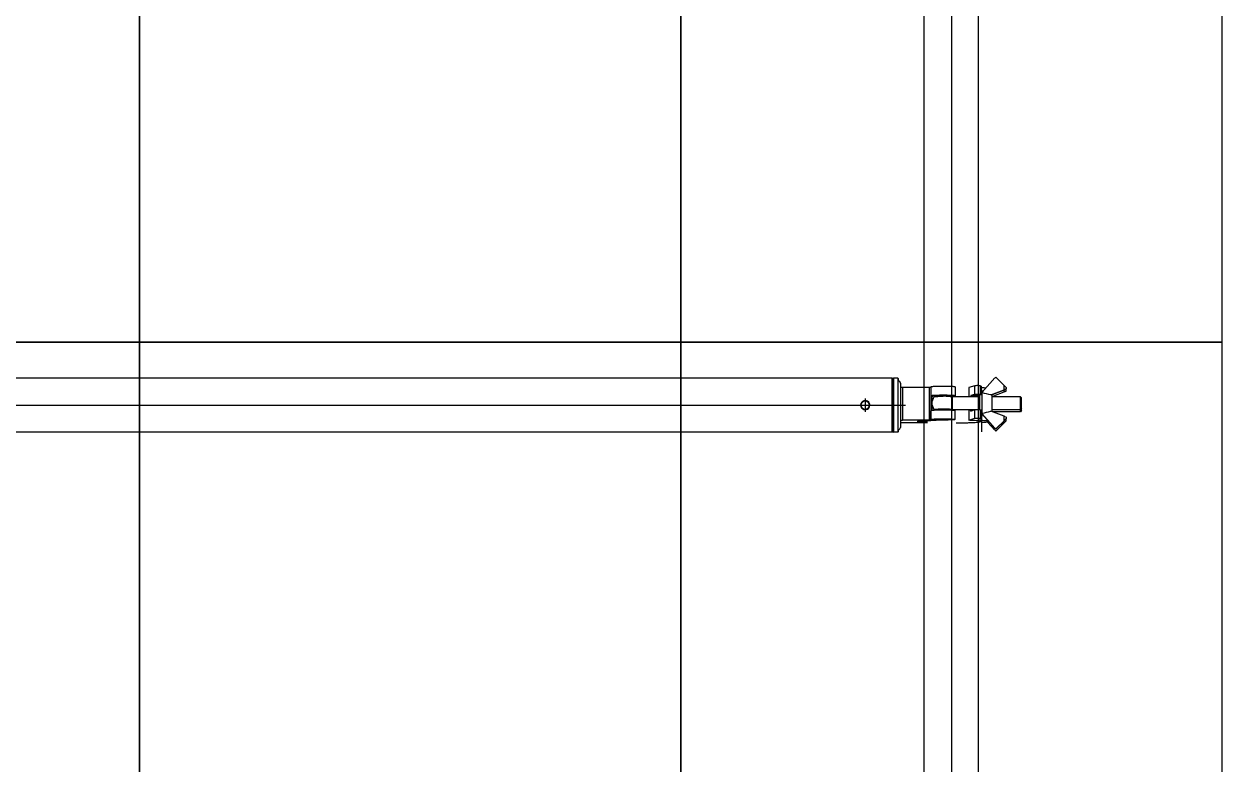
# Model space of a CAD drawing. Header units: millimetres. Extents: x -73584 to -37571, y -61249 to -50748.
# Drawn here: x -51391 to -50284, y -53250 to -52567 of the extents above; entities that cross this region are included whole.
import ezdxf

# ---------------------------------------------------------------- set-up
doc = ezdxf.new("R2010")
doc.units = ezdxf.units.MM
doc.header["$LTSCALE"] = 200
doc.linetypes.add('DOT_CENTER', pattern=[14, 12, -1, 0, -1])
doc.layers.add('1', color=7, linetype='Continuous')
doc.layers.add('DIM', color=3, linetype='Continuous')

# ---------------------------------------------------------------- blocks, each defined once
blk = doc.blocks.new('*U93')
at = {"layer": 'DIM', "color": 0}
blk.add_lwpolyline([(-250, -250), (250, -250), (250, 250), (-250, 250)], close=True, dxfattribs=at)
blk = doc.blocks.new('*U94')
at = {"layer": 'DIM', "color": 0, "linetype": 'ByBlock', "lineweight": -2, "transparency": 16777216}
for p in [(3000, 2500), (3500, 2500), (4000, 2500), (3000, 2000), (3500, 2000), (4000, 2000)]:
    blk.add_blockref('*U93', p, dxfattribs=at)
blk = doc.blocks.new('DOWEL-PIN_DIN-7_Ø5h8x12_ALUMINUM_2__25', base_point=(442.5, -45.5))
at = {"color": 7, "linetype": 'Continuous'}
for start, end in [(229.8274, 270), (270, 310.1726)]:
    blk.add_arc((444.8, -41.9), 3.63, start, end, dxfattribs=at)
blk = doc.blocks.new('DOWEL-PIN_DIN-7_Ø5h8x12_ALUMINUM_4__26', base_point=(442.5, 5.3))
at = {"color": 7, "linetype": 'Continuous'}
for start, end in [(90, 130.1718), (49.8282, 90)]:
    blk.add_arc((444.8, 2.5), 3.63, start, end, dxfattribs=at)
blk = doc.blocks.new('DOWEL-PIN_DIN-7_Ø5h8x12_ALUMINUM__27', base_point=(-427.5, -45.5))
at = {"color": 7, "linetype": 'Continuous'}
for start, end in [(229.8282, 270), (270, 310.1718)]:
    blk.add_arc((-425.2, -41.9), 3.63, start, end, dxfattribs=at)
blk = doc.blocks.new('DOWEL-PIN_DIN-7_Ø5h8x12_ALUMINUM_3__28', base_point=(-427.5, 5.3))
at = {"color": 7, "linetype": 'Continuous'}
for start, end in [(90, 130.1718), (49.8282, 90)]:
    blk.add_arc((-425.2, 2.5), 3.63, start, end, dxfattribs=at)
blk = doc.blocks.new('23-D0473-A_TUBE-1m-Ø50xS4-LADDER_STACKING_Absen__29', base_point=(-453.2, -44.7))
at = {"color": 7, "linetype": 'Continuous'}
for p, q in [((-453.2, 5.3), (-427.7, 5.3)), ((-453.2, 5.3), (-453.2, 1.3)), ((-453.2, 1.3), (-453.2, -19.7)), ((-422.7, 5.3), (442.3, 5.3)), ((447.3, 5.3), (459.8, 5.3)), ((459.8, 5.3), (459.8, 1.9)), ((459.8, 1.9), (459.8, 1.3)), ((459.8, 1.3), (459.8, -2.4)), ((459.8, -10.4), (459.8, -11.3)), ((-453.2, -19.7), (-453.2, -40.6)), ((459.8, -28.1), (459.8, -29)), ((-453.2, -40.6), (-453.2, -44.7)), ((459.8, -37), (459.8, -40.6)), ((459.8, -40.6), (459.8, -44.7)), ((-453.2, -44.7), (-427.7, -44.7)), ((-422.7, -44.7), (442.3, -44.7)), ((447.3, -44.7), (459.8, -44.7))]:
    blk.add_line(p, q, dxfattribs=at)
for centre, start, end in [((-425.2, 30.3), 264.2893, 270), ((-425.2, 30.3), 270, 275.7107), ((444.8, 30.3), 264.2893, 270), ((444.8, 30.3), 270, 275.7107), ((-425.2, -69.7), 90, 95.7107), ((-425.2, -69.7), 84.2893, 90), ((444.8, -69.7), 90.0141, 95.725), ((444.8, -69.7), 84.275, 89.9859)]:
    blk.add_arc(centre, 25.1, start, end, dxfattribs=at)
blk = doc.blocks.new('23-D0472-A_BACK-LADDER_STACKING_Absen__30', base_point=(-490.2, -49.7))
at = {"color": 7, "linetype": 'Continuous'}
for p, q in [((-490.2, 9.3), (-489.2, 10.3)), ((-490.2, 9.3), (-490.2, -48.7)), ((-489.2, 10.3), (-454.2, 10.3)), ((-489.2, 10.3), (-489.2, -49.7)), ((-453.2, 9.3), (-454.2, 10.3)), ((-454.2, 10.3), (-454.2, -49.7)), ((-453.2, 9.3), (-453.2, 5.3)), ((-453.2, 5.3), (-453.2, 1.3)), ((-453.2, 1.3), (-453.2, -19.7)), ((-453.2, -19.7), (-453.2, -40.6)), ((-453.2, -40.6), (-453.2, -44.7)), ((-490.2, -48.7), (-489.2, -49.7)), ((-489.2, -49.7), (-454.2, -49.7)), ((-453.2, -48.7), (-454.2, -49.7)), ((-453.2, -44.7), (-453.2, -48.7))]:
    blk.add_line(p, q, dxfattribs=at)
at = {"layer": '1', "color": 1, "linetype": 'DOT_CENTER'}
blk.add_line((511.8, -19.7), (-492.2, -19.7), dxfattribs=at)
blk = doc.blocks.new('23-D0471-A_MALE-KINGPIN_STACKING_Absen__31', base_point=(459.8, -49.7))
at = {"color": 7, "linetype": 'Continuous'}
for p, q in [((459.8, 9.3), (460.8, 10.3)), ((459.8, 9.3), (459.8, 5.3)), ((459.8, 5.3), (459.8, 1.9)), ((459.8, 1.9), (459.8, 1.3)), ((459.8, 1.3), (459.8, -2.4)), ((508.8, 10.3), (460.8, 10.3)), ((460.8, 10.3), (460.8, 2.7)), ((460.8, 2.7), (460.8, -2.4)), ((509.8, 9.3), (508.8, 10.3)), ((508.8, 10.3), (508.8, -3.9)), ((509.8, 9.3), (509.8, -3.7)), ((459.8, -10.4), (459.8, -11.3)), ((460.8, -10.4), (460.8, -11.3)), ((508.8, -8.9), (508.8, -19.7)), ((509.8, -3.7), (509.8, -3.9)), ((509.8, -8.9), (509.8, -19.7)), ((526.7, -4.7), (557.1, -4.7)), ((568.3, -9.6), (562.1, -6)), ((508.8, -19.7), (508.8, -30.5)), ((509.8, -19.7), (509.8, -30.5)), ((569.8, -27.2), (569.8, -12.2)), ((459.8, -28.1), (459.8, -29)), ((460.8, -28.1), (460.8, -29)), ((568.3, -29.8), (562.1, -33.3)), ((459.8, -37), (459.8, -40.6)), ((459.8, -40.6), (459.8, -44.7)), ((460.8, -37), (460.8, -49.7)), ((508.8, -35.5), (508.8, -49.7)), ((509.8, -35.5), (509.8, -35.7)), ((509.8, -35.7), (509.8, -48.7)), ((526.7, -34.7), (557.1, -34.7)), ((459.8, -44.7), (459.8, -48.7)), ((459.8, -48.7), (460.8, -49.7)), ((508.8, -49.7), (460.8, -49.7)), ((509.8, -48.7), (508.8, -49.7))]:
    blk.add_line(p, q, dxfattribs=at)
at = {"color": 140, "linetype": 'Continuous'}
for p, q in [((510.8, -8.9), (510.8, -30.5)), ((557.1, -4.7), (557.1, -34.7)), ((562.1, -6), (562.1, -33.3)), ((568.3, -9.6), (568.3, -29.8))]:
    blk.add_line(p, q, dxfattribs=at)
at = {"color": 7, "linetype": 'Continuous'}
for centre, radius, start, end in [((510.8, -3.7), 1, 180, 191.537), ((557.1, -14.7), 10, 60, 90), ((566.8, -12.2), 3, 0, 60), ((566.8, -27.2), 3, 300, 0), ((510.8, -35.7), 1, 168.463, 180), ((557.1, -24.7), 10, 270, 300)]:
    blk.add_arc(centre, radius, start, end, dxfattribs=at)
at = {"layer": '1', "color": 1, "linetype": 'DOT_CENTER'}
blk.add_line((570.3, -19.7), (560.1, -19.7), dxfattribs=at)
blk = doc.blocks.new('PH_23_LADDER-1m-KOLOM_STACKING_Absen__32', base_point=(-490.2, -49.7))
for name, p in [('23-D0472-A_BACK-LADDER_STACKING_Absen__30', (-490.2, -49.7)), ('23-D0473-A_TUBE-1m-Ø50xS4-LADDER_STACKING_Absen__29', (-453.2, -44.7)), ('DOWEL-PIN_DIN-7_Ø5h8x12_ALUMINUM_3__28', (-427.5, 5.3)), ('DOWEL-PIN_DIN-7_Ø5h8x12_ALUMINUM_4__26', (442.5, 5.3)), ('23-D0471-A_MALE-KINGPIN_STACKING_Absen__31', (459.8, -49.7)), ('DOWEL-PIN_DIN-7_Ø5h8x12_ALUMINUM__27', (-427.5, -45.5)), ('DOWEL-PIN_DIN-7_Ø5h8x12_ALUMINUM_2__25', (442.5, -45.5))]:
    blk.add_blockref(name, p)
blk = doc.blocks.new('23-A0235-B_WELDING-ASSEMBLY_LADDER-1m_STACKING_Absen__41', base_point=(-490.2, -49.7))
blk.add_blockref('PH_23_LADDER-1m-KOLOM_STACKING_Absen__32', (-490.2, -49.7))
blk = doc.blocks.new('23-A0225-B_LADDER-1m_STACKING_Absen__66', base_point=(-490.2, -49.7))
blk.add_blockref('23-A0235-B_WELDING-ASSEMBLY_LADDER-1m_STACKING_Absen__41', (-490.2, -49.7))
blk = doc.blocks.new('DOWEL-PIN_DIN-7_Ø8h8x50_A4_STAINLESS-STEEL__26', base_point=(-38.3, -56))
at = {"color": 7, "linetype": 'Continuous'}
blk.add_circle((-34.3, -52), 4, dxfattribs=at)
at = {"layer": '1', "color": 1, "linetype": 'DOT_CENTER'}
for p, q in [((-28.3, -52), (-40.3, -52)), ((-34.3, -46), (-34.3, -58))]:
    blk.add_line(p, q, dxfattribs=at)
blk = doc.blocks.new('23-D0285-B_SCREW-BASE-BAR_CLAMP_Absen-M2_9_2__27', base_point=(-64.8, -60.5))
at = {"color": 7, "linetype": 'Continuous'}
for p, q in [((-64.8, -60), (-64.8, -44)), ((-64.3, -43.5), (-64.3, -60.5))]:
    blk.add_line(p, q, dxfattribs=at)
blk = doc.blocks.new('220830')
at = {"color": 7, "linetype": 'Continuous'}
for p, q in [((-42041.1, -52893.7), (-42052.8, -52906.9)), ((-42032.7, -52900.6), (-42039.6, -52893.7)), ((-42130.4, -52941.4), (-42130.4, -52896.5)), ((-42128.4, -52898.6), (-42128.4, -52939.4)), ((-42101.6, -52902.6), (-42126.4, -52902.6)), ((-42126.4, -52902.6), (-42126.4, -52932.6)), ((-42101.6, -52932.6), (-42101.6, -52902.6)), ((-42100.4, -52902.6), (-42100.4, -52932.6)), ((-42100.2, -52902.6), (-42100.4, -52902.6)), ((-42100.2, -52902.1), (-42100.2, -52910.1)), ((-42077.9, -52902.1), (-42077.9, -52910.1)), ((-42059.7, -52901), (-42065.2, -52902.7)), ((-42065.2, -52902.7), (-42065.2, -52911.1)), ((-42065.2, -52902.7), (-42065.2, -52911.1)), ((-42059.7, -52908.7), (-42059.7, -52901)), ((-42053.8, -52901.3), (-42054.7, -52901)), ((-42054.7, -52901), (-42054.7, -52908.7)), ((-42053.8, -52901.3), (-42053.8, -52901.3)), ((-42053.8, -52909), (-42053.8, -52901.3)), ((-42053.8, -52901.3), (-42053.8, -52909)), ((-42053.8, -52905.1), (-42052.8, -52905.1)), ((-42052.8, -52929.1), (-42052.8, -52905.1)), ((-42044.9, -52909.3), (-42032.7, -52904.7)), ((-42032.7, -52905), (-42043.8, -52909.3)), ((-42043.8, -52910.9), (-42031.2, -52906.1)), ((-42032.7, -52904.7), (-42032.7, -52900.6)), ((-42032.7, -52906.7), (-42032.7, -52905)), ((-42031.2, -52904.4), (-42031.2, -52904.1)), ((-42030.9, -52904.5), (-42031, -52904.3)), ((-42130.4, -52926.9), (-42130.4, -52910.9)), ((-42099.7, -52910.3), (-42099.7, -52910.6)), ((-42099.4, -52910.6), (-42099.4, -52923.9)), ((-42095.1, -52910.1), (-42095.1, -52910.8)), ((-42082.6, -52910.1), (-42082.6, -52911.1)), ((-42055.2, -52911.1), (-42080.6, -52911.1)), ((-42080.6, -52911.1), (-42080.6, -52923.1)), ((-42063.2, -52909.8), (-42059.7, -52908.7)), ((-42063.2, -52909.8), (-42055.2, -52909.8)), ((-42055.2, -52923.1), (-42055.2, -52909.1)), ((-42054.7, -52908.7), (-42053.8, -52909)), ((-42054.7, -52909), (-42054.3, -52909)), ((-42053.8, -52909), (-42053.8, -52909)), ((-42043.8, -52909.1), (-42043.8, -52909.1)), ((-42043.8, -52924.9), (-42043.8, -52909.1)), ((-42017.6, -52911.1), (-42043.8, -52911.1)), ((-42016.6, -52912.1), (-42017.6, -52911.1)), ((-42017.6, -52924.9), (-42017.6, -52911.1)), ((-42016.6, -52923.9), (-42016.6, -52912.1)), ((-42100.2, -52932.1), (-42100.2, -52924.1)), ((-42095.2, -52923.4), (-42095.1, -52923.4)), ((-42095.1, -52923.6), (-42095.1, -52923.1)), ((-42088.9, -52923.5), (-42089, -52923.5)), ((-42082.6, -52923.6), (-42082.6, -52923.1)), ((-42082.6, -52923.4), (-42082.6, -52923.4)), ((-42059.7, -52923.1), (-42080.6, -52923.1)), ((-42077.9, -52932.1), (-42077.9, -52924.1)), ((-42065.2, -52923.1), (-42065.2, -52932.7)), ((-42065.2, -52923.1), (-42065.2, -52932.6)), ((-42063.2, -52924.3), (-42063.3, -52924.3)), ((-42059.7, -52923.2), (-42063.2, -52924.3)), ((-42059.7, -52930.9), (-42059.7, -52923.2)), ((-42053.8, -52923.5), (-42054.7, -52923.2)), ((-42054.7, -52923.2), (-42054.7, -52930.9)), ((-42053.8, -52923.5), (-42053.8, -52923.5)), ((-42053.8, -52931.2), (-42053.8, -52923.5)), ((-42053.8, -52931.2), (-42053.8, -52923.5)), ((-42053.8, -52929.1), (-42052.8, -52929.1)), ((-42053.4, -52929.1), (-42053.4, -52943.5)), ((-42052.8, -52926.9), (-42041.1, -52940.1)), ((-42041.1, -52940.4), (-42052.8, -52927.2)), ((-42032.7, -52929.1), (-42044.9, -52924.5)), ((-42017.6, -52923.1), (-42043.8, -52923.1)), ((-42017.6, -52924.9), (-42043.7, -52924.9)), ((-42032.7, -52933.2), (-42032.7, -52929.1)), ((-42016.6, -52922.1), (-42017.6, -52923.1)), ((-42016.6, -52923.9), (-42017.6, -52924.9)), ((-42101.6, -52932.6), (-42126.4, -52932.6)), ((-42103.4, -52935.3), (-42126.4, -52935.3)), ((-42112.7, -52933.5), (-42112.7, -52934.4)), ((-42103.8, -52933.4), (-42110.9, -52933.4)), ((-42110.9, -52933.4), (-42110.9, -52934.4)), ((-42103.8, -52934.4), (-42110.9, -52934.4)), ((-42103.8, -52934.4), (-42103.8, -52933.4)), ((-42099.7, -52932.2), (-42099.7, -52932.5)), ((-42065.2, -52932.6), (-42059.7, -52930.9)), ((-42055.2, -52931.3), (-42055.2, -52932.7)), ((-42054.7, -52930.9), (-42053.8, -52931.2)), ((-42054.3, -52931.3), (-42054.7, -52931.3)), ((-42053.8, -52931.2), (-42053.8, -52931.2)), ((-42047.9, -52934.5), (-42041.1, -52942.1)), ((-42041.1, -52940.4), (-42041.1, -52940.1)), ((-42039.6, -52940.1), (-42032.7, -52933.2)), ((-42039.6, -52942.2), (-42030.9, -52933.4)), ((-42032.7, -52933.5), (-42039.6, -52940.5)), ((-42039.6, -52940.1), (-42039.6, -52940.5)), ((-42032.7, -52935.2), (-42032.7, -52933.5)), ((-42030.9, -52931.6), (-42030.9, -52931.4)), ((-42053.4, -52943.5), (-42053.4, -52943.5))]:
    blk.add_line(p, q, dxfattribs=at)
for centre, radius, start, end in [((-42040.3, -52894.4), 1, 44.8819, 138.2941), ((-42130.4, -52898.5), 2, 0, 90), ((-42130.4, -52898.6), 2, 360, 90), ((-42031.6, -52905.2), 1, 291, 44.8956), ((-42094, -53044), 133.5, 92.3235, 92.4645), ((-42088.8, -53055), 144.3, 88.8983, 90.0224), ((-42566, -55151.6), 2302, 76.9164, 77.1172), ((-42559.5, -50684.6), 2298.2, 282.7366, 282.9376), ((-42130.4, -52939.4), 2, 270, 360), ((-42103.8, -52971.1), 36.7, 89.405, 90.0018), ((-42087.5, -53224.1), 291.8, 92.409, 92.5324), ((-42040.3, -52939.4), 1, 221.5595, 314.9588), ((-42031.6, -52932.7), 1, 315.1044, 58.1317), ((-42040.3, -52939.8), 1, 221.7061, 315.1186), ((-42040.3, -52941.5), 1, 221.5632, 315.1035)]:
    blk.add_arc(centre, radius, start, end, dxfattribs=at)
for centre, major_axis, ratio, start_param, end_param in [((-42032.8, -52900.7), (-3, 3.01), 0.026738, -2.236429, -1.568916), ((-42032.8, -52904.9), (3, 1.15), 0.046746, 1.003924, 1.527887), ((-42032.8, -52904.9), (3, 1.15), 0.046746, -1.56381, -1.039847), ((-42063.2, -52917.1), (0.07, 7.25), 0.171979, 0.055295, 0.598513), ((-42063.2, -52917.1), (0.07, 7.25), 0.171979, -3.731382, -3.139956), ((-42032.8, -52929.3), (3, -1.15), 0.046746, 1.039847, 1.56381), ((-42032.8, -52933.4), (3, 3.01), 0.026738, 0.851507, 1.51902), ((-42032.8, -52933.4), (3, 3.01), 0.026738, -1.572677, -0.905164)]:
    blk.add_ellipse(centre, major_axis=major_axis, ratio=ratio, start_param=start_param, end_param=end_param, dxfattribs=at)
for points, knots in [([(-42126.4, -52902.6), (-42126.6, -52902.6), (-42127.1, -52902.6), (-42127.7, -52902.6), (-42128.1, -52902.7), (-42128.4, -52902.7), (-42128.4, -52902.7)], [0, 0, 0, 0, 0.381364, 0.704729, 0.92143, 1, 1, 1, 1]), ([(-42100.4, -52902.6), (-42100.5, -52902.6), (-42100.9, -52902.6), (-42101.3, -52902.6), (-42101.6, -52902.6)], [0, 0, 0, 0, 0.222897, 1, 1, 1, 1]), ([(-42077.9, -52902.1), (-42077.9, -52902), (-42078.3, -52902), (-42078.8, -52901.8), (-42079.9, -52901.8), (-42081.2, -52901.7), (-42082.9, -52901.6), (-42085.5, -52901.5), (-42089, -52901.5), (-42092.5, -52901.5), (-42095.1, -52901.6), (-42096.8, -52901.7), (-42098.2, -52901.8), (-42099.2, -52901.8), (-42099.8, -52902), (-42100.2, -52902), (-42100.2, -52902.1)], [0, 0, 0, 0, 0.01089, 0.039655, 0.085883, 0.147916, 0.223417, 0.309508, 0.499999, 0.690489, 0.776579, 0.85208, 0.914114, 0.960344, 0.989109, 1, 1, 1, 1]), ([(-42065.2, -52902.7), (-42065.2, -52902.7), (-42065.2, -52902.7), (-42065.2, -52902.7), (-42065.2, -52902.7)], [0, 0, 0, 0, 0.668731, 1, 1, 1, 1]), ([(-42054.7, -52901), (-42055, -52900.9), (-42055.8, -52900.9), (-42057.2, -52900.8), (-42058.5, -52900.9), (-42059.4, -52900.9), (-42059.7, -52901)], [0, 0, 0, 0, 0.173589, 0.5, 0.826411, 1, 1, 1, 1]), ([(-42049.5, -52903.2), (-42049.8, -52903.2), (-42051.2, -52903), (-42052.6, -52902.9), (-42053.7, -52902.9)], [0, 0, 0, 0, 0.213697, 1, 1, 1, 1]), ([(-42030.6, -52903.2), (-42030.6, -52903.3), (-42030.6, -52903.7), (-42030.9, -52904), (-42031.2, -52904.1)], [0, 0, 0, 0, 0.27982, 1, 1, 1, 1]), ([(-42031.2, -52904.4), (-42030.9, -52904.3), (-42030.6, -52904), (-42030.6, -52903.6), (-42030.6, -52903.4)], [0, 0, 0, 0, 0.72506, 1, 1, 1, 1]), ([(-42100.2, -52910.1), (-42100.2, -52910), (-42099.8, -52909.9), (-42099.2, -52909.8), (-42098.2, -52909.7), (-42096.8, -52909.7), (-42095.1, -52909.6), (-42092.5, -52909.5), (-42089, -52909.5), (-42085.5, -52909.5), (-42082.9, -52909.6), (-42081.2, -52909.7), (-42079.9, -52909.7), (-42078.8, -52909.8), (-42078.3, -52909.9), (-42077.9, -52910), (-42077.9, -52910.1)], [0, 0, 0, 0, 0.01089, 0.039655, 0.085883, 0.147916, 0.223417, 0.309508, 0.499999, 0.69049, 0.776579, 0.85208, 0.914114, 0.960344, 0.989109, 1, 1, 1, 1]), ([(-42098.9, -52910.4), (-42099.2, -52910.3), (-42099.7, -52910.3), (-42100, -52910.2), (-42100.2, -52910.1), (-42100.2, -52910.1)], [0, 0, 0, 0, 0.726743, 0.917671, 1, 1, 1, 1]), ([(-42099.7, -52910.6), (-42099.6, -52910.6), (-42099.3, -52910.5), (-42098.9, -52910.5), (-42098.7, -52910.5), (-42098.6, -52910.5), (-42098.6, -52910.4)], [0, 0, 0, 0, 0.416243, 0.730401, 0.927087, 1, 1, 1, 1]), ([(-42095.1, -52910.7), (-42095.5, -52910.7), (-42097, -52910.7), (-42098.4, -52910.6), (-42099.4, -52910.6)], [0, 0, 0, 0, 0.279129, 1, 1, 1, 1]), ([(-42098.6, -52910.4), (-42098.6, -52910.4), (-42098.8, -52910.4), (-42098.8, -52910.4), (-42098.9, -52910.4)], [0, 0, 0, 0, 0.269165, 1, 1, 1, 1]), ([(-42097.2, -52911.1), (-42097.1, -52911), (-42096.8, -52911), (-42096.4, -52910.9), (-42095.6, -52910.8), (-42094.6, -52910.8), (-42093.3, -52910.7), (-42091.4, -52910.7), (-42089.9, -52910.6), (-42088.9, -52910.6)], [0, 0, 0, 0, 0.027538, 0.089416, 0.184214, 0.308642, 0.458217, 0.627492, 1, 1, 1, 1]), ([(-42082.6, -52910.1), (-42082.6, -52910), (-42082.8, -52910), (-42083.1, -52909.9), (-42083.7, -52909.9), (-42084.5, -52909.8), (-42085.4, -52909.8), (-42086.9, -52909.8), (-42088.9, -52909.7), (-42090.8, -52909.8), (-42092.3, -52909.8), (-42093.2, -52909.8), (-42094, -52909.9), (-42094.6, -52909.9), (-42094.9, -52910), (-42095.1, -52910), (-42095.1, -52910.1)], [0, 0, 0, 0, 0.010891, 0.039657, 0.085886, 0.147917, 0.223414, 0.309502, 0.499995, 0.690486, 0.776575, 0.852075, 0.914109, 0.960341, 0.989109, 1, 1, 1, 1]), ([(-42086, -52910.7), (-42085.7, -52910.7), (-42084.6, -52910.7), (-42083.4, -52910.7), (-42082.6, -52910.8)], [0, 0, 0, 0, 0.280961, 1, 1, 1, 1]), ([(-42077.9, -52910.1), (-42077.9, -52910.1), (-42078, -52910.2), (-42078.2, -52910.2), (-42078.6, -52910.3), (-42079.4, -52910.4), (-42080.8, -52910.5), (-42081.9, -52910.6), (-42082.6, -52910.6)], [0, 0, 0, 0, 0.022368, 0.074252, 0.157616, 0.27178, 0.586117, 1, 1, 1, 1]), ([(-42082.6, -52910.8), (-42082.3, -52910.8), (-42081.8, -52910.8), (-42081.1, -52910.9), (-42080.8, -52911), (-42080.6, -52911), (-42080.6, -52911.1)], [0, 0, 0, 0, 0.420617, 0.732054, 0.9254, 1, 1, 1, 1]), ([(-42059.7, -52908.7), (-42059.4, -52908.6), (-42058.5, -52908.6), (-42057.2, -52908.6), (-42055.8, -52908.6), (-42055, -52908.6), (-42054.7, -52908.7)], [0, 0, 0, 0, 0.173589, 0.5, 0.826411, 1, 1, 1, 1]), ([(-42054.7, -52909), (-42054.8, -52909), (-42055, -52909), (-42055.1, -52909.1), (-42055.2, -52909), (-42055.2, -52909.1)], [0, 0, 0, 0, 0.704736, 0.921417, 1, 1, 1, 1]), ([(-42053.8, -52909), (-42053.8, -52909), (-42053.8, -52909), (-42054, -52909), (-42054.2, -52909), (-42054.3, -52909)], [0, 0, 0, 0, 0.078583, 0.295264, 1, 1, 1, 1]), ([(-42044.9, -52909.3), (-42044.7, -52909.3), (-42044.3, -52909.2), (-42043.9, -52909), (-42043.8, -52909.1)], [0, 0, 0, 0, 0.671777, 1, 1, 1, 1]), ([(-42089, -52923.5), (-42090.4, -52923.5), (-42092.5, -52923.5), (-42095.1, -52923.6), (-42096.8, -52923.6), (-42098.2, -52923.7), (-42099.2, -52923.8), (-42099.8, -52923.9), (-42100.2, -52924), (-42100.2, -52924.1)], [0, 0, 0, 0, 0.380945, 0.553125, 0.704134, 0.828211, 0.92068, 0.978218, 1, 1, 1, 1]), ([(-42088.9, -52922.6), (-42089.9, -52922.6), (-42091.9, -52922.6), (-42094.3, -52922.7), (-42095.8, -52922.8), (-42096.6, -52922.9), (-42096.9, -52922.9), (-42097.2, -52923), (-42097.2, -52923.1)], [0, 0, 0, 0, 0.3894, 0.716901, 0.840598, 0.930628, 0.983649, 1, 1, 1, 1]), ([(-42097.2, -52923.1), (-42097.1, -52923.1), (-42096.9, -52923.2), (-42096.5, -52923.2), (-42095.9, -52923.3), (-42095.4, -52923.3), (-42095.2, -52923.4)], [0, 0, 0, 0, 0.091561, 0.291336, 0.596792, 1, 1, 1, 1]), ([(-42082.6, -52923.1), (-42082.6, -52923), (-42082.8, -52923), (-42083.1, -52922.9), (-42083.7, -52922.9), (-42084.5, -52922.8), (-42085.4, -52922.8), (-42086.9, -52922.7), (-42088.9, -52922.7), (-42090.8, -52922.7), (-42092.3, -52922.8), (-42093.2, -52922.8), (-42094, -52922.9), (-42094.6, -52922.9), (-42094.9, -52923), (-42095.1, -52923), (-42095.1, -52923.1)], [0, 0, 0, 0, 0.010891, 0.039657, 0.085886, 0.147917, 0.223414, 0.309502, 0.499995, 0.690486, 0.776575, 0.852075, 0.914109, 0.960341, 0.989109, 1, 1, 1, 1]), ([(-42080.6, -52923.1), (-42080.6, -52923), (-42080.9, -52923), (-42081.2, -52922.9), (-42082.1, -52922.8), (-42083.1, -52922.7), (-42084.3, -52922.7), (-42086.3, -52922.6), (-42087.8, -52922.6), (-42088.9, -52922.6)], [0, 0, 0, 0, 0.021801, 0.079372, 0.171876, 0.295986, 0.447011, 0.619175, 1, 1, 1, 1]), ([(-42077.9, -52924.1), (-42077.9, -52924), (-42078.3, -52923.9), (-42078.8, -52923.8), (-42079.8, -52923.7), (-42081.2, -52923.6), (-42082.8, -52923.6), (-42085.4, -52923.5), (-42087.5, -52923.5), (-42088.9, -52923.5)], [0, 0, 0, 0, 0.021742, 0.079081, 0.171257, 0.29503, 0.445821, 0.617988, 1, 1, 1, 1]), ([(-42082.6, -52923.4), (-42082.3, -52923.3), (-42081.8, -52923.3), (-42081.1, -52923.2), (-42080.8, -52923.2), (-42080.6, -52923.1), (-42080.6, -52923.1)], [0, 0, 0, 0, 0.420617, 0.732054, 0.9254, 1, 1, 1, 1]), ([(-42054.7, -52923.2), (-42055, -52923.1), (-42055.8, -52923.1), (-42057.2, -52923.1), (-42058.5, -52923.1), (-42059.4, -52923.1), (-42059.7, -52923.2)], [0, 0, 0, 0, 0.173589, 0.5, 0.826411, 1, 1, 1, 1]), ([(-42128.4, -52932.7), (-42128.4, -52932.6), (-42128.1, -52932.7), (-42127.7, -52932.6), (-42127.1, -52932.6), (-42126.6, -52932.6), (-42126.4, -52932.6)], [0, 0, 0, 0, 0.078571, 0.295272, 0.618636, 1, 1, 1, 1]), ([(-42126.4, -52935.3), (-42126.6, -52935.3), (-42127.1, -52935.3), (-42127.7, -52935.3), (-42128.1, -52935.2), (-42128.4, -52935.2), (-42128.4, -52935.2)], [0, 0, 0, 0, 0.381364, 0.704729, 0.92143, 1, 1, 1, 1]), ([(-42110.9, -52933.4), (-42111, -52933.4), (-42111.6, -52933.4), (-42112.2, -52933.4), (-42112.7, -52933.5)], [0, 0, 0, 0, 0.306795, 1, 1, 1, 1]), ([(-42112.7, -52934.4), (-42112.6, -52934.4), (-42112, -52934.4), (-42111.4, -52934.4), (-42110.9, -52934.4)], [0, 0, 0, 0, 0.173169, 1, 1, 1, 1]), ([(-42102, -52933.4), (-42102.1, -52933.4), (-42102.7, -52933.4), (-42103.3, -52933.4), (-42103.8, -52933.4)], [0, 0, 0, 0, 0.171453, 1, 1, 1, 1]), ([(-42086, -52932.6), (-42089.2, -52932.7), (-42094.5, -52932.8), (-42099.8, -52933.1), (-42102, -52933.4)], [0, 0, 0, 0, 0.591636, 1, 1, 1, 1]), ([(-42101.6, -52932.6), (-42101.5, -52932.6), (-42101.1, -52932.6), (-42100.7, -52932.6), (-42100.4, -52932.6)], [0, 0, 0, 0, 0.269519, 1, 1, 1, 1]), ([(-42100.2, -52932.1), (-42100.2, -52932), (-42099.8, -52931.9), (-42099.2, -52931.8), (-42098.2, -52931.7), (-42096.8, -52931.6), (-42095.1, -52931.6), (-42092.5, -52931.5), (-42089, -52931.4), (-42085.5, -52931.5), (-42082.9, -52931.6), (-42081.2, -52931.6), (-42079.9, -52931.7), (-42078.8, -52931.8), (-42078.3, -52931.9), (-42077.9, -52932), (-42077.9, -52932.1)], [0, 0, 0, 0, 0.01089, 0.039655, 0.085883, 0.147916, 0.223417, 0.309508, 0.499999, 0.69049, 0.776579, 0.85208, 0.914114, 0.960344, 0.989109, 1, 1, 1, 1]), ([(-42098.9, -52932.3), (-42099.2, -52932.3), (-42099.7, -52932.3), (-42100, -52932.2), (-42100.2, -52932.1), (-42100.2, -52932.1)], [0, 0, 0, 0, 0.726743, 0.917671, 1, 1, 1, 1]), ([(-42099.7, -52932.5), (-42099.6, -52932.5), (-42099.3, -52932.5), (-42098.9, -52932.5), (-42098.7, -52932.5), (-42098.6, -52932.4), (-42098.6, -52932.4)], [0, 0, 0, 0, 0.416243, 0.730401, 0.927087, 1, 1, 1, 1]), ([(-42098.6, -52932.4), (-42098.6, -52932.4), (-42098.8, -52932.4), (-42098.8, -52932.3), (-42098.9, -52932.3)], [0, 0, 0, 0, 0.269165, 1, 1, 1, 1]), ([(-42085.9, -52932.1), (-42085.9, -52932), (-42086, -52932), (-42086.1, -52932), (-42086.4, -52932), (-42086.9, -52931.9), (-42087.8, -52931.9), (-42088.9, -52931.9), (-42090, -52931.9), (-42090.8, -52931.9), (-42091.3, -52932), (-42091.6, -52932), (-42091.8, -52932), (-42091.9, -52932), (-42091.9, -52932.1)], [0, 0, 0, 0, 0.010896, 0.039662, 0.085884, 0.14792, 0.309495, 0.499986, 0.690479, 0.852064, 0.914107, 0.960334, 0.989104, 1, 1, 1, 1]), ([(-42091.9, -52932.1), (-42091.9, -52932.1), (-42091.8, -52932.1), (-42091.6, -52932.1), (-42091.3, -52932.1), (-42090.8, -52932.2), (-42090, -52932.2), (-42088.9, -52932.2), (-42087.8, -52932.2), (-42086.9, -52932.2), (-42086.4, -52932.1), (-42086.1, -52932.1), (-42086, -52932.1), (-42085.9, -52932.1), (-42085.9, -52932.1)], [0, 0, 0, 0, 0.010896, 0.039662, 0.085884, 0.14792, 0.309495, 0.499986, 0.690479, 0.852064, 0.914107, 0.960334, 0.989104, 1, 1, 1, 1]), ([(-42077.9, -52932.1), (-42077.9, -52932.1), (-42078.1, -52932.2), (-42078.5, -52932.3), (-42079.3, -52932.4), (-42080.2, -52932.4), (-42081.4, -52932.5), (-42083.4, -52932.6), (-42084.9, -52932.6), (-42086, -52932.6)], [0, 0, 0, 0, 0.021399, 0.075768, 0.163459, 0.282467, 0.429776, 0.60154, 1, 1, 1, 1]), ([(-42076.9, -52935.3), (-42073.9, -52935.2), (-42069.7, -52935.2), (-42064.4, -52935), (-42061, -52934.9), (-42058.3, -52934.7), (-42056.3, -52934.5), (-42055.1, -52934.3), (-42054.5, -52934.1), (-42054.4, -52934), (-42054.4, -52933.9)], [0, 0, 0, 0, 0.387781, 0.559743, 0.709205, 0.831188, 0.921676, 0.977879, 0.992835, 1, 1, 1, 1]), ([(-42065.2, -52932.7), (-42065.2, -52932.7), (-42065.2, -52932.7), (-42065.2, -52932.7), (-42065.2, -52932.6)], [0, 0, 0, 0, 0.331269, 1, 1, 1, 1]), ([(-42065.1, -52932.8), (-42065.1, -52932.7), (-42065.2, -52932.7), (-42065.2, -52932.7), (-42065.2, -52932.7)], [0, 0, 0, 0, 0.692179, 1, 1, 1, 1]), ([(-42063.4, -52932.9), (-42063.6, -52932.9), (-42064.2, -52932.9), (-42064.7, -52932.8), (-42065.1, -52932.8)], [0, 0, 0, 0, 0.347084, 1, 1, 1, 1]), ([(-42054.4, -52933.9), (-42054.4, -52933.9), (-42054.6, -52933.7), (-42055, -52933.6), (-42055.8, -52933.5), (-42057.3, -52933.3), (-42059.9, -52933.1), (-42062.1, -52933), (-42063.4, -52932.9)], [0, 0, 0, 0, 0.022958, 0.074551, 0.15718, 0.27043, 0.583676, 1, 1, 1, 1]), ([(-42059.7, -52930.9), (-42059.4, -52930.8), (-42058.5, -52930.9), (-42057.2, -52930.8), (-42055.8, -52930.9), (-42055, -52930.8), (-42054.7, -52930.9)], [0, 0, 0, 0, 0.173589, 0.5, 0.826411, 1, 1, 1, 1]), ([(-42054.7, -52931.3), (-42054.8, -52931.3), (-42055, -52931.2), (-42055.1, -52931.3), (-42055.2, -52931.3), (-42055.2, -52931.3)], [0, 0, 0, 0, 0.704736, 0.921417, 1, 1, 1, 1]), ([(-42055.2, -52932.7), (-42053.5, -52932.8), (-42050.8, -52933), (-42048, -52933.3), (-42047.1, -52933.6)], [0, 0, 0, 0, 0.629262, 1, 1, 1, 1]), ([(-42053.8, -52931.2), (-42053.8, -52931.2), (-42053.8, -52931.2), (-42054, -52931.3), (-42054.2, -52931.3), (-42054.3, -52931.3)], [0, 0, 0, 0, 0.078583, 0.295264, 1, 1, 1, 1]), ([(-42046.6, -52934.1), (-42046.8, -52934.3), (-42047.6, -52934.4), (-42049.8, -52934.8), (-42051.8, -52934.9), (-42053.3, -52935)], [0, 0, 0, 0, 0.125593, 0.336292, 1, 1, 1, 1]), ([(-42031.2, -52929.7), (-42030.9, -52929.9), (-42030.6, -52930.2), (-42030.6, -52930.6), (-42030.6, -52930.7)], [0, 0, 0, 0, 0.72506, 1, 1, 1, 1])]:
    blk.add_open_spline(points, degree=3, knots=knots, dxfattribs=at)
for points in [[(-42030.9, -52902.5), (-42030.7, -52902.7), (-42030.6, -52903), (-42030.6, -52903.2)], [(-42099.1, -52917.1), (-42099.1, -52915), (-42098.4, -52912.8), (-42097.2, -52911.1)], [(-42097.2, -52923.1), (-42098.4, -52921.4), (-42099.1, -52919.2), (-42099.1, -52917.1)], [(-42030.6, -52930.7), (-42030.6, -52931), (-42030.7, -52931.2), (-42030.9, -52931.4)], [(-42030.6, -52930.9), (-42030.6, -52931.2), (-42030.7, -52931.5), (-42030.9, -52931.6)]]:
    blk.add_open_spline(points, degree=3, dxfattribs=at)
blk = doc.blocks.new('8860')
at = {"color": 7, "linetype": 'Continuous'}
for p, q in [((-42135.9, -52893.9), (-43026.9, -52893.9)), ((-42135.9, -52943.9), (-42135.9, -52893.9)), ((-42135.4, -52894.4), (-42135.9, -52893.9)), ((-42135.4, -52894.4), (-42134.9, -52893.9)), ((-42135.4, -52898), (-42135.4, -52894.4)), ((-42135.4, -52898), (-42135.4, -52894.4)), ((-42130.9, -52893.9), (-42134.9, -52893.9)), ((-42134.9, -52893.9), (-42134.9, -52943.9)), ((-42130.4, -52894.4), (-42130.9, -52893.9)), ((-42130.9, -52893.9), (-42130.9, -52910.4)), ((-42130.4, -52894.4), (-42130.4, -52895.9)), ((-42130.4, -52910.9), (-42130.4, -52895.9)), ((-42135.4, -52939.9), (-42135.4, -52898)), ((-42135.4, -52939.9), (-42135.4, -52898)), ((-42130.9, -52910.4), (-42130.9, -52927.4)), ((-42130.9, -52927.4), (-42130.9, -52943.9)), ((-42130.4, -52941.9), (-42130.4, -52926.9)), ((-42135.4, -52943.4), (-42135.4, -52939.9)), ((-42135.4, -52943.4), (-42135.4, -52939.9)), ((-42135.9, -52943.9), (-43026.9, -52943.9)), ((-42135.4, -52943.4), (-42135.9, -52943.9)), ((-42135.4, -52943.4), (-42134.9, -52943.9)), ((-42130.9, -52943.9), (-42134.9, -52943.9)), ((-42130.4, -52943.4), (-42130.9, -52943.9)), ((-42130.4, -52941.9), (-42130.4, -52943.4))]:
    blk.add_line(p, q, dxfattribs=at)
blk.add_circle((-42160.9, -52918.9), 4, dxfattribs=at)
blk.add_circle((-42160.9, -52918.9), 4, dxfattribs=at)
for start, end in [(41.0625, 180), (0, 41.0625), (0, 41.0625), (180, 235.3057), (180, 235.3057), (235.3057, 0)]:
    blk.add_arc((-42160.9, -52918.9), 4.2, start, end, dxfattribs=at)
at = {"layer": '1', "color": 1, "linetype": 'DOT_CENTER'}
for p, q in [((-42160.9, -52912.7), (-42160.9, -52925.1)), ((-43034.4, -52918.9), (-42123.6, -52918.9)), ((-42167.1, -52918.9), (-42154.7, -52918.9))]:
    blk.add_line(p, q, dxfattribs=at)
at = {"xscale": -1, "rotation": 1.137242300330854e-08}
for name, p in [('DOWEL-PIN_DIN-7_Ø8h8x50_A4_STAINLESS-STEEL__26', (-42156.9, -52922.9)), ('23-D0285-B_SCREW-BASE-BAR_CLAMP_Absen-M2_9_2__27', (-42130.4, -52927.4))]:
    blk.add_blockref(name, p, dxfattribs=at)
at = {"layer": 'DIM', "color": 3}
blk.add_blockref('220830', (0, 0), dxfattribs=at)

msp = doc.modelspace()

# ---------------------------------------------------------------- block references
at = {"rotation": 90}
msp.add_blockref('23-A0225-B_LADDER-1m_STACKING_Absen__66', (-50504.278, -53360.758), dxfattribs=at)
at = {"layer": 'DIM', "color": 0}
msp.add_blockref('*U94', (-54534.278, -55110.758), dxfattribs=at)
at = {"layer": 'DIM', "color": 3}
msp.add_blockref('8860', (-8452.916, 0), dxfattribs=at)

doc.saveas('drawing.dxf')
